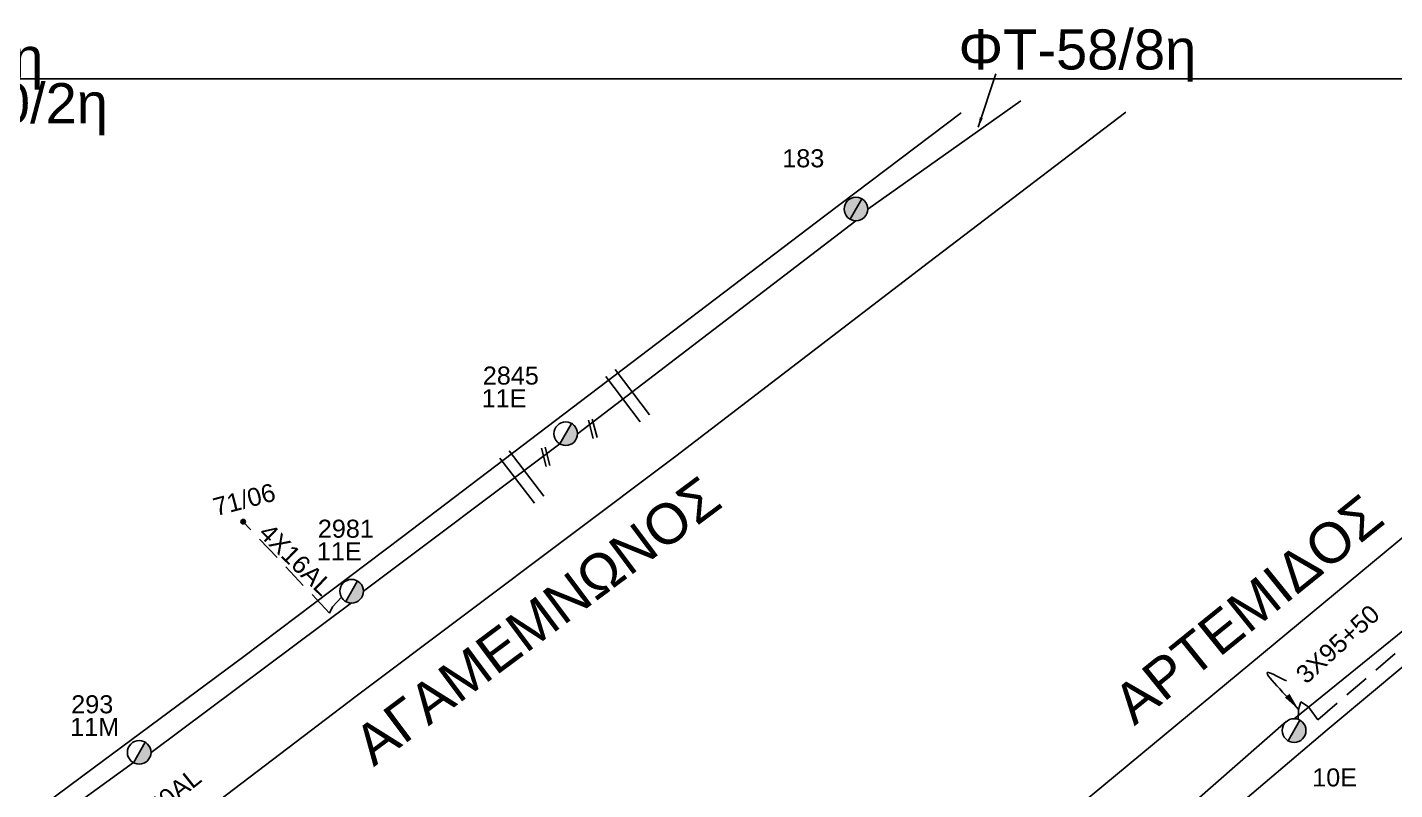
# Model space of a CAD drawing. Header units: millimetres. Extents: x 1266 to 3066, y 765 to 1784.
# Drawn here: x 1404.5 to 1540.8, y 1694.6 to 1770.7 of the extents above; entities that cross this region are included whole.
import ezdxf

# ---------------------------------------------------------------- set-up
doc = ezdxf.new("R2010")
doc.units = ezdxf.units.MM
doc.linetypes.add('DASHED', pattern=[19.05, 12.7, -6.35])
for name, color, linetype in [('Άγνωστα', 7, 'Continuous'), ('Γυμνά εναέρια ΧΤ (3Φ)   4x50AL', 7, 'Continuous'), ('Γυμνά εναέρια ΧΤ και ΦΟΠ (3Φ)   4x50+16AL', 7, 'Continuous'), ('Επιγραφές - Σχήματα', 7, 'Continuous'), ('Μηχανική τομή', 7, 'Continuous'), ('Στύλος Ξύλινος', 7, 'Continuous'), ('Στύλος Ξύλινος @ 1', 7, 'Continuous'), ('Στύλος ΦΜ', 7, 'Continuous'), ('Στύλος ΦΜ @ 1', 7, 'Continuous'), ('Συνδέσεις', 7, 'Continuous'), ('Τομή', 7, 'Continuous'), ('Υπόβαθρο ΔΕΗ', 7, 'Continuous'), ('Υπόγεια καλώδια Παροχών ΧΤ   4x16AL', 7, 'DASHED')]:
    doc.layers.add(name, color=color, linetype=linetype)
doc.styles.get("Standard").update_dxf_attribs({"font": 'arial.ttf'})
doc.linetypes.add('SYN_LINE', pattern='A,0.5,-0.0001,["/\\/\\/\\/",Standard,S=0.1,R=0,X=0,Y=-0.05],-0.25', length=0.7501)
doc.dimstyles.new('ISO-25', dxfattribs={"dimtxt": 2.5, "dimasz": 2.5, "dimexe": 1.25, "dimexo": 0.625, "dimtad": 1, "dimtxsty": 'Standard', "dimcen": 2.5, "dimadec": 0, "dimazin": 0, "dimtfac": 1, "dimtmove": 0, "dimatfit": 3, "dimfxl": 1, "dimarcsym": 0})

# ---------------------------------------------------------------- blocks, each defined once
blk = doc.blocks.new('ΥΠΑΡΧΩΝ ΤΣΙΜΕΝΤΕΝΙΟΣ ΣΤΥΛΟΣ')
at = {"layer": 'Στύλος ΦΜ'}
blk.add_hatch(color=7, dxfattribs=at).paths.add_polyline_path([(-1.29, -2.28, 0.574793), (2.62, 0, 0.268822), (1.3, 2.27)])
at = {"layer": 'Στύλος ΦΜ', "color": 7}
blk.add_line((-1.29, -2.28), (1.3, 2.27), dxfattribs=at)
blk.add_circle((0, 0), 2.62, dxfattribs=at)
at = {"layer": 'Στύλος ΦΜ', "flags": 4}
for tag, p in [('ΑΡΙΘΜΟΣ', (-4.68, 8.05)), ('ΤΥΠΟΣ', (-4.91, 3.03))]:
    blk.add_attdef(tag, p, '', height=4, dxfattribs=at)
blk = doc.blocks.new('ΥΠΑΡΧΩΝ ΞΥΛΙΝΟΣ ΣΤΥΛΟΣ')
at = {"layer": 'Στύλος Ξύλινος'}
h = blk.add_hatch(color=7, dxfattribs=at)
h.paths.add_polyline_path([(-2.62, 0, 0.270008), (-1.29, -2.28), (1.3, 2.27, 0.576266)])
h.paths.add_polyline_path([(-1.29, -2.28, 0.574793), (2.62, 0, 0.268822), (1.3, 2.27)])
at = {"layer": 'Στύλος Ξύλινος', "color": 7}
blk.add_line((-1.29, -2.28), (1.3, 2.27), dxfattribs=at)
blk.add_circle((0, 0), 2.62, dxfattribs=at)
at = {"layer": 'Στύλος Ξύλινος', "flags": 4}
for tag, p in [('ΑΡΙΘΜΟΣ', (-4.91, 8.6)), ('ΤΥΠΟΣ', (-4.85, 3.39))]:
    blk.add_attdef(tag, p, '', height=4, dxfattribs=at)
blk = doc.blocks.new('_ΣΥΝΔΕΣΗ')
at = {"layer": 'Συνδέσεις', "linetype": 'SYN_LINE', "ltscale": 40}
blk.add_hatch(color=256, dxfattribs=at).paths.add_polyline_path([(0.5, -0.01, 1), (-0.5, -0.01, 1)])
at = {"layer": 'Συνδέσεις'}
blk.add_circle((0, -0.01), 0.5, dxfattribs=at)
blk = doc.blocks.new('ΜΗΧΑΝΙΚΗ ΤΟΜΗ')
at = {"layer": 'Μηχανική τομή', "ltscale": 40}
for p, q in [((-1.89, 0.78), (1.89, 0.78)), ((1.89, 0), (-1.89, 0))]:
    blk.add_line(p, q, dxfattribs=at)
blk = doc.blocks.new('ΤΟΜΗ')
at = {"layer": 'Τομή', "ltscale": 40}
for p, q in [((-5.68, 0), (5.68, 0)), ((5.68, -2.33), (-5.68, -2.33))]:
    blk.add_line(p, q, dxfattribs=at)

msp = doc.modelspace()

# ---------------------------------------------------------------- linework, layer by layer
at = {"layer": 'Άγνωστα', "color": 30, "linetype": 'DASHED', "ltscale": 0.2}
msp.add_lwpolyline([(1531.16, 1701.6), (1531.22, 1702.58), (1531.44, 1703.34), (1532.22, 1702.85), (1533.13, 1701.57), (1541.54, 1708.74)], dxfattribs=at)
at = {"layer": 'Άγνωστα', "color": 30, "ltscale": 0.2}
msp.add_lwpolyline([(1506.51, 1680.81), (1529.99, 1701.38)], dxfattribs=at)
at = {"layer": 'Γυμνά εναέρια ΧΤ (3Φ)   4x50AL', "color": 62}
for points in [[(1488.26, 1752.53), (1503.51, 1763.31)], [(1459.32, 1730.11), (1487.08, 1751.35)]]:
    msp.add_lwpolyline(points, dxfattribs=at)
at = {"layer": 'Γυμνά εναέρια ΧΤ (3Φ)   4x50AL', "color": 2}
for points in [[(1437.97, 1714.39), (1457.56, 1729.09)], [(1416.79, 1698.31), (1436.79, 1713.22)], [(1397.5, 1684.61), (1415.03, 1697.29)]]:
    msp.add_lwpolyline(points, dxfattribs=at)
at = {"layer": 'Γυμνά εναέρια ΧΤ και ΦΟΠ (3Φ)   4x50+16AL', "color": 30}
msp.add_lwpolyline([(1530.77, 1701.67), (1554.87, 1721.19)], dxfattribs=at)
at = {"layer": 'Επιγραφές - Σχήματα'}
msp.add_lwpolyline([(1299.42, 1765.51), (2825.92, 1765.51), (2825.92, 765.4), (1299.42, 765.4)], close=True, dxfattribs=at)
at = {"layer": 'Υπόβαθρο ΔΕΗ'}
for points in [[(1381.21, 1761.76), (1338.11, 1731.42), (1364.05, 1693.68), (1378.56, 1672.24), (1393.41, 1683.65), (1411.03, 1696.73), (1426.04, 1707.89), (1441.91, 1719.86), (1463.89, 1736.57), (1483.98, 1751.86), (1497.58, 1762.11)], [(1514, 1762.2), (1494.32, 1747.18), (1469.13, 1727.86), (1437.25, 1703.91), (1384.11, 1663.49), (1415.6, 1615.91), (1444.38, 1638.77), (1474.75, 1663.94), (1508.1, 1691.98), (1547.14, 1724.34), (1570.75, 1744.78), (1571.38, 1751.01), (1562.06, 1762.46)], [(1575.69, 1735.91), (1581.89, 1733.3), (1597.39, 1713.99), (1563.33, 1685.18), (1531.31, 1657.9), (1494.3, 1626.98), (1459.72, 1598.04), (1439.23, 1581.16), (1428.16, 1597.51), (1422.19, 1606.06), (1434.74, 1616.7), (1468.87, 1645.49), (1494.14, 1666.95), (1515.27, 1684.58), (1534.06, 1700.55), (1553.56, 1716.87), (1565.36, 1727.23), (1575.69, 1735.91)]]:
    msp.add_lwpolyline(points, dxfattribs=at)
at = {"layer": 'Υπόγεια καλώδια Παροχών ΧΤ   4x16AL', "color": 2, "ltscale": 0.2}
msp.add_lwpolyline([(1435.78, 1713.8), (1434.88, 1712.82), (1434.59, 1712.21), (1425.97, 1721.33)], dxfattribs=at)

# ---------------------------------------------------------------- block references
at = {"layer": 'Μηχανική τομή', "xscale": 0.5000000000000658, "yscale": 0.5000000000000658, "zscale": 0.5000000000000658, "rotation": 284.5729971298933}
for p in [(1460.65, 1730.56), (1455.95, 1727.74)]:
    msp.add_blockref('ΜΗΧΑΝΙΚΗ ΤΟΜΗ', p, dxfattribs=at)
at = {"layer": 'Στύλος Ξύλινος @ 1', "ltscale": 40}
ref = msp.add_blockref('ΥΠΑΡΧΩΝ ΞΥΛΙΝΟΣ ΣΤΥΛΟΣ', (1487.08, 1752.53), dxfattribs=dict(at, xscale=0.4499999999998181, yscale=0.4499999999998181, zscale=0.4499999999998181))
ref.add_attrib('ΤΥΠΟΣ', '183', (1479.73, 1756.69), dxfattribs={"layer": 'Στύλος Ξύλινος', "height": 1.8, "flags": 4})
at = {"layer": 'Στύλος ΦΜ @ 1', "ltscale": 40}
ref = msp.add_blockref('ΥΠΑΡΧΩΝ ΤΣΙΜΕΝΤΕΝΙΟΣ ΣΤΥΛΟΣ', (1458.14, 1730.11), dxfattribs=dict(at, xscale=0.4499999999998181, yscale=0.4499999999998181, zscale=0.4499999999998181))
ref.add_attrib('ΤΥΠΟΣ', '11E', (1449.76, 1732.75), dxfattribs={"layer": 'Στύλος ΦΜ', "height": 1.8, "flags": 4})
ref.add_attrib('ΑΡΙΘΜΟΣ', '2845', (1449.87, 1735.01), dxfattribs={"layer": 'Στύλος ΦΜ', "height": 1.8, "flags": 4})
ref = msp.add_blockref('ΥΠΑΡΧΩΝ ΤΣΙΜΕΝΤΕΝΙΟΣ ΣΤΥΛΟΣ', (1436.79, 1714.39), dxfattribs=dict(at, xscale=0.4499999999998181, yscale=0.4499999999998181, zscale=0.4499999999998181))
ref.add_attrib('ΤΥΠΟΣ', '11E', (1433.32, 1717.47), dxfattribs={"layer": 'Στύλος ΦΜ', "height": 1.8, "flags": 4})
ref.add_attrib('ΑΡΙΘΜΟΣ', '2981', (1433.42, 1719.73), dxfattribs={"layer": 'Στύλος ΦΜ', "height": 1.8, "flags": 4})
ref = msp.add_blockref('ΥΠΑΡΧΩΝ ΤΣΙΜΕΝΤΕΝΙΟΣ ΣΤΥΛΟΣ', (1415.61, 1698.31), dxfattribs=dict(at, xscale=0.4499999999998181, yscale=0.4499999999998181, zscale=0.4499999999998181))
ref.add_attrib('ΤΥΠΟΣ', '11M', (1408.72, 1699.95), dxfattribs={"layer": 'Στύλος ΦΜ', "height": 1.8, "flags": 4})
ref.add_attrib('ΑΡΙΘΜΟΣ', '293', (1408.83, 1702.21), dxfattribs={"layer": 'Στύλος ΦΜ', "height": 1.8, "flags": 4})
ref = msp.add_blockref('ΥΠΑΡΧΩΝ ΤΣΙΜΕΝΤΕΝΙΟΣ ΣΤΥΛΟΣ', (1530.77, 1700.49), dxfattribs=dict(at, xscale=0.4499999999998181, yscale=0.4499999999998181, zscale=0.4499999999998181))
ref.add_attrib('ΤΥΠΟΣ', '10E', (1532.57, 1694.91), dxfattribs={"layer": 'Στύλος ΦΜ', "height": 1.8, "flags": 4})
at = {"layer": 'Συνδέσεις', "xscale": 0.4499999999998181, "yscale": 0.4499999999998181, "zscale": 0.4499999999998181}
msp.add_blockref('_ΣΥΝΔΕΣΗ', (1425.97, 1721.34), dxfattribs=at)
at = {"layer": 'Τομή', "xscale": 0.4999999999999165, "yscale": 0.4999999999999165, "zscale": 0.4999999999999165, "rotation": 307.3370803439696}
for p in [(1464.78, 1734.25), (1454.22, 1726.13)]:
    msp.add_blockref('ΤΟΜΗ', p, dxfattribs=at)

# ---------------------------------------------------------------- texts
at = {"layer": 'Γυμνά εναέρια ΧΤ (3Φ)   4x50AL', "color": 7, "insert": (1413.86, 1691.29), "char_height": 1.8, "width": 168.3718, "attachment_point": 1, "rotation": 38.6362}
msp.add_mtext('4X50AL', dxfattribs=at)
at = {"layer": 'Επιγραφές - Σχήματα', "linetype": 'Continuous', "char_height": 4, "width": 13.3189, "attachment_point": 1}
for s, insert in [('ΦΤ-90/6η', (1382.34, 1769.63)), ('ΦΤ-58/8η', (1497.3, 1770.45)), ('ΦΤ-90/2η', (1388.78, 1765.09))]:
    msp.add_mtext(s, dxfattribs=dict(at, insert=insert))
at = {"layer": 'Επιγραφές - Σχήματα', "insert": (1422.81, 1723.61), "char_height": 1.8, "width": 8.7664, "attachment_point": 1, "rotation": 14.7498}
msp.add_mtext('71/06', dxfattribs=at)
at = {"layer": 'Επιγραφές - Σχήματα', "linetype": 'Continuous', "char_height": 4, "width": 13.3189, "attachment_point": 1}
for s, insert, rotation in [('ΑΓΑΜΕΜΝΩΝΟΣ', (1436.6, 1700.03), 36.7311), ('ΑΡΤΕΜΙΔΟΣ', (1512.33, 1704.02), 38.9333)]:
    msp.add_mtext(s, dxfattribs=dict(at, insert=insert, rotation=rotation))
at = {"layer": 'Επιγραφές - Σχήματα', "color": 7, "insert": (1531.37, 1705.7), "char_height": 1.8, "width": 27.8484, "attachment_point": 4, "rotation": 42.2781}
msp.add_mtext('3X95+50', dxfattribs=at)
at = {"layer": 'Υπόγεια καλώδια Παροχών ΧΤ   4x16AL', "color": 7, "insert": (1428.68, 1721.33), "char_height": 1.8, "width": 168.3718, "attachment_point": 1, "rotation": 315.5948}
msp.add_mtext('4X16AL', dxfattribs=at)

# ---------------------------------------------------------------- leaders
at = {"layer": 'Επιγραφές - Σχήματα', "ltscale": 40}
msp.add_leader([(1499.27, 1760.68), (1501.02, 1766.03)], dimstyle='ISO-25', override={"dimasz": 1, "dimtad": 0}, dxfattribs=at)
at = {"layer": 'Επιγραφές - Σχήματα', "ltscale": 0.2, "path_type": 1}
msp.add_leader([(1531.22, 1702.58), (1528.19, 1706.29), (1530.02, 1705.44)], dimstyle='ISO-25', override={"dimasz": 1.8, "dimgap": 0.625, "dimtad": 0}, dxfattribs=at)

doc.saveas('drawing.dxf')
